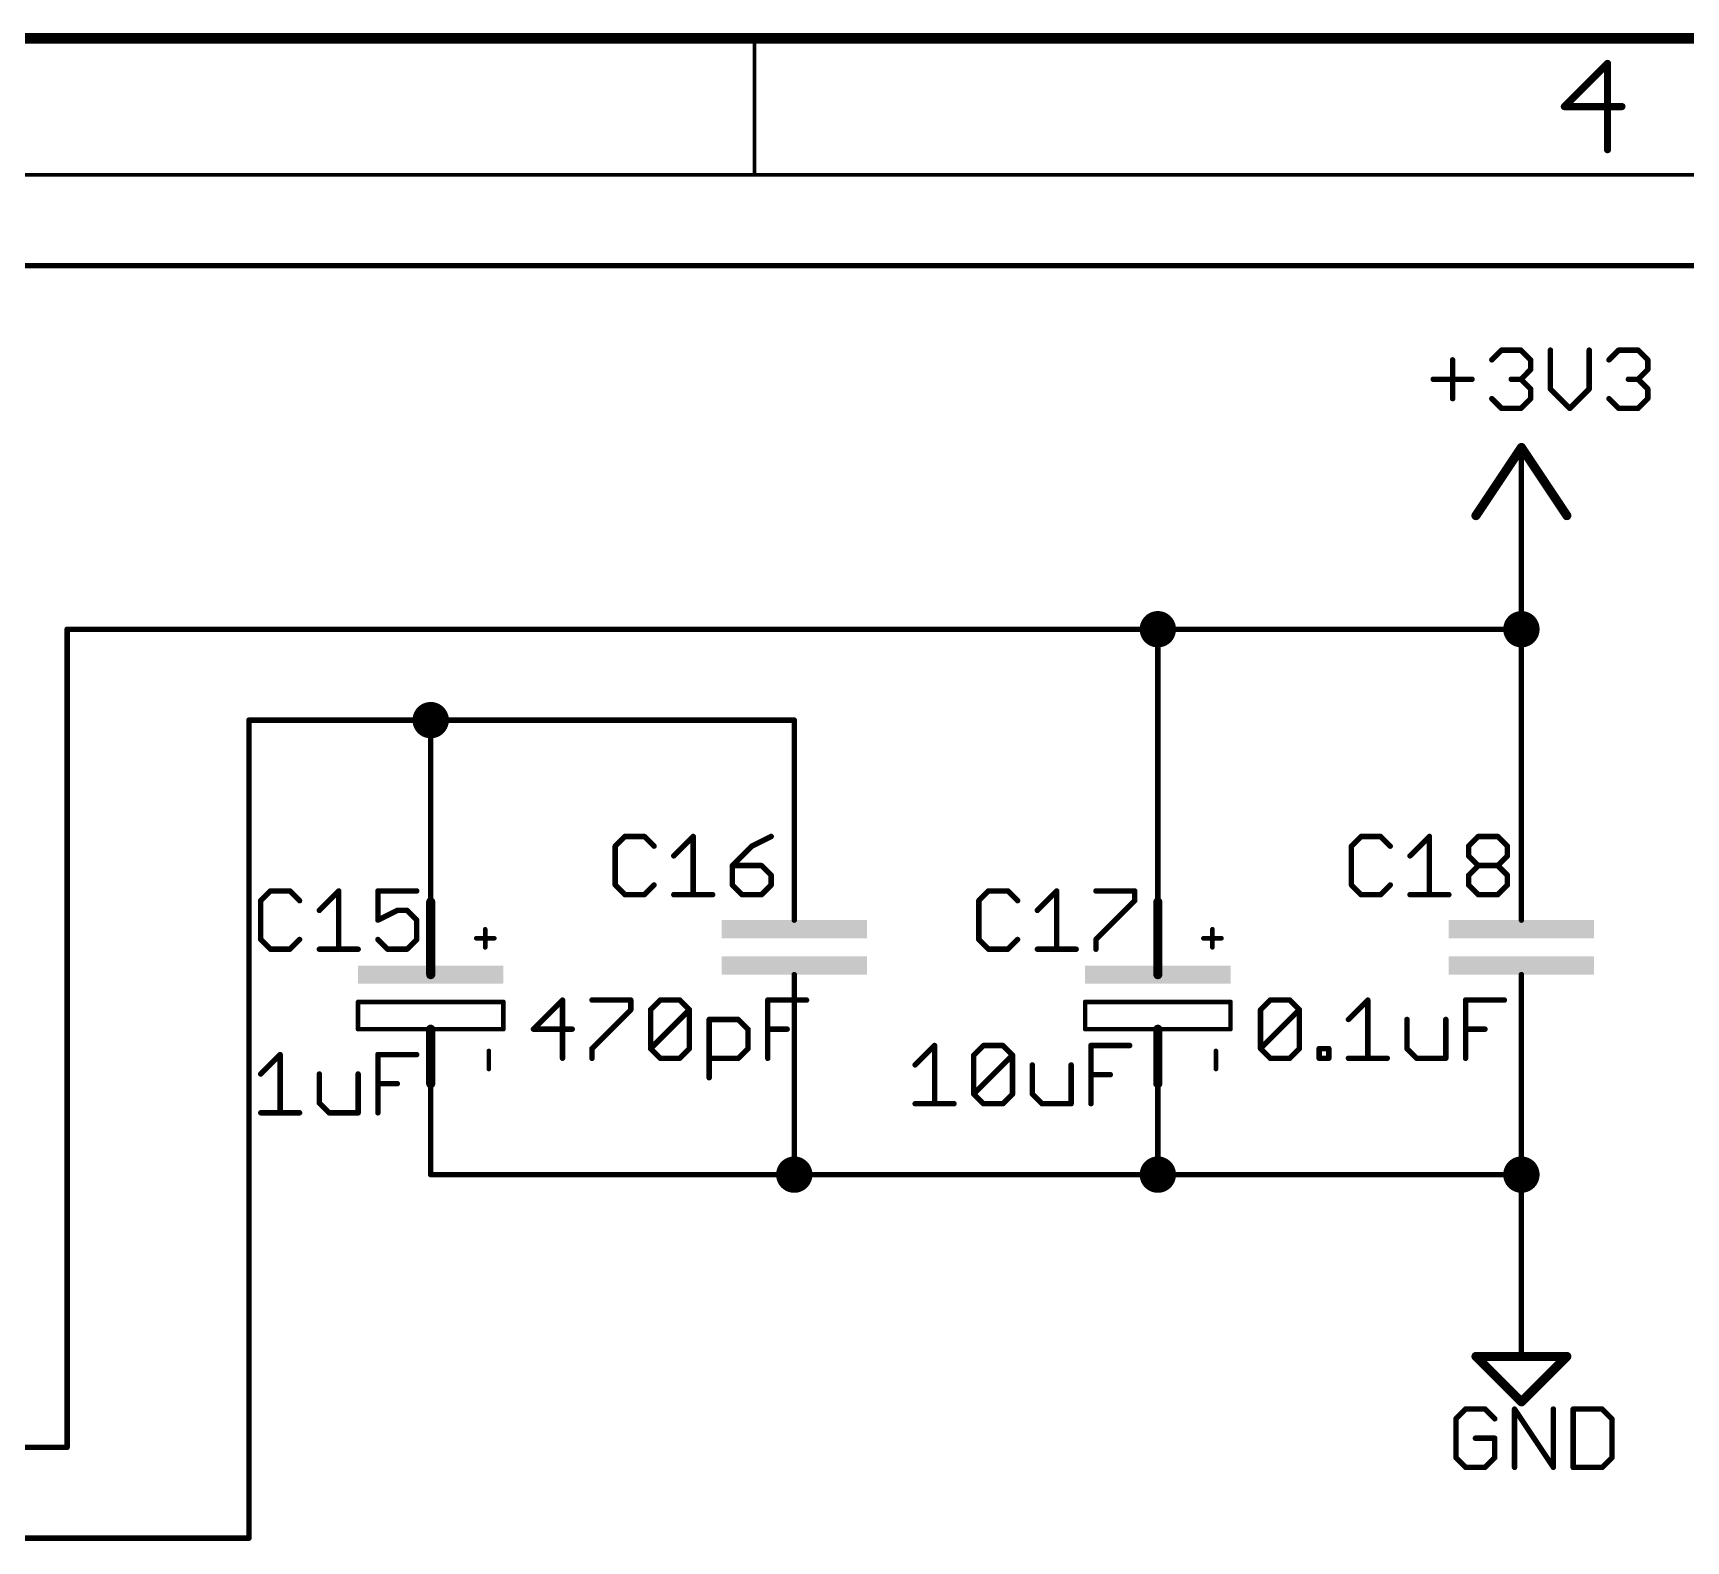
# Model space of a CAD drawing. Extents: x 0 to 388, y 0 to 261.
# Drawn here: x 126.05 to 172.24, y 218.36 to 260.5 of the extents above; entities that cross this region are included whole.
import ezdxf

# ---------------------------------------------------------------- set-up
doc = ezdxf.new("R2010")
doc.units = 0
for name, color, linetype in [('91', 94, 'CONTINUOUS'), ('94', 14, 'CONTINUOUS'), ('95', 251, 'CONTINUOUS'), ('96', 251, 'CONTINUOUS')]:
    doc.layers.add(name, color=color, linetype=linetype)

# ---------------------------------------------------------------- blocks, each defined once
blk = doc.blocks.new('RECT')
blk.add_solid([(-0.5, -0.5), (0.5, -0.5), (-0.5, 0.5), (0.5, 0.5)])

msp = doc.modelspace()

# ---------------------------------------------------------------- linework, layer by layer
at = {"layer": '91', "const_width": 0.1524}
for points in [[(124.46, 254), (205.74, 254)], [(167.64, 243.84), (167.64, 246.38)], [(127, 220.98), (127, 243.84)], [(127, 243.84), (157.48, 243.84)], [(157.48, 243.84), (167.64, 243.84)], [(157.48, 243.84), (157.48, 236.22)], [(167.64, 238.76), (167.64, 243.84)], [(132.08, 218.44), (132.08, 241.3)], [(132.08, 241.3), (137.16, 241.3)], [(137.16, 241.3), (137.16, 236.22)], [(137.16, 241.3), (147.32, 241.3)], [(147.32, 241.3), (147.32, 238.76)], [(137.16, 231.14), (137.16, 228.6)], [(147.32, 231.14), (147.32, 228.6)], [(157.48, 231.14), (157.48, 228.6)], [(167.64, 228.6), (167.64, 231.14)], [(137.16, 228.6), (147.32, 228.6)], [(147.32, 228.6), (157.48, 228.6)], [(157.48, 228.6), (167.64, 228.6)], [(167.64, 228.6), (167.64, 226.06)], [(116.84, 220.98), (127, 220.98)], [(121.92, 218.44), (132.08, 218.44)]]:
    msp.add_lwpolyline(points, dxfattribs=at)
at = {"layer": '91'}
for points, const_width in [([(167.6781, 246.38, 1), (167.6019, 246.38)], 0.0762), ([(127.0381, 243.84, 1), (126.9619, 243.84)], 0.0762), ([(127, 243.8781, 1), (127, 243.8019)], 0.0762), ([(157.48, 243.586, 1), (157.48, 244.094, 1), (157.48, 243.586)], 0.508), ([(157.48, 243.8781, 1), (157.48, 243.8019)], 0.0762), ([(157.5181, 243.84, 1), (157.4419, 243.84)], 0.0762), ([(157.48, 243.8019, 1), (157.48, 243.8781)], 0.0762), ([(167.64, 243.586, 1), (167.64, 244.094, 1), (167.64, 243.586)], 0.508), ([(167.6781, 243.84, 1), (167.6019, 243.84)], 0.0762), ([(167.64, 243.8019, 1), (167.64, 243.8781)], 0.0762), ([(167.6019, 243.84, 1), (167.6781, 243.84)], 0.0762), ([(137.16, 241.046, 1), (137.16, 241.554, 1), (137.16, 241.046)], 0.508), ([(132.1181, 241.3, 1), (132.0419, 241.3)], 0.0762), ([(132.08, 241.3381, 1), (132.08, 241.2619)], 0.0762), ([(137.1981, 241.3, 1), (137.1219, 241.3)], 0.0762), ([(137.16, 241.3381, 1), (137.16, 241.2619)], 0.0762), ([(137.16, 241.2619, 1), (137.16, 241.3381)], 0.0762), ([(147.3581, 241.3, 1), (147.2819, 241.3)], 0.0762), ([(147.32, 241.2619, 1), (147.32, 241.3381)], 0.0762), ([(147.2819, 238.76, 1), (147.3581, 238.76)], 0.0762), ([(167.6019, 238.76, 1), (167.6781, 238.76)], 0.0762), ([(137.1219, 236.22, 1), (137.1981, 236.22)], 0.0762), ([(157.4419, 236.22, 1), (157.5181, 236.22)], 0.0762), ([(137.1981, 231.14, 1), (137.1219, 231.14)], 0.0762), ([(147.3581, 231.14, 1), (147.2819, 231.14)], 0.0762), ([(157.5181, 231.14, 1), (157.4419, 231.14)], 0.0762), ([(167.6781, 231.14, 1), (167.6019, 231.14)], 0.0762), ([(147.32, 228.346, 1), (147.32, 228.854, 1), (147.32, 228.346)], 0.508), ([(157.48, 228.346, 1), (157.48, 228.854, 1), (157.48, 228.346)], 0.508), ([(167.64, 228.346, 1), (167.64, 228.854, 1), (167.64, 228.346)], 0.508), ([(137.16, 228.6381, 1), (137.16, 228.5619)], 0.0762), ([(147.32, 228.6381, 1), (147.32, 228.5619)], 0.0762), ([(147.32, 228.5619, 1), (147.32, 228.6381)], 0.0762), ([(157.48, 228.6381, 1), (157.48, 228.5619)], 0.0762), ([(157.48, 228.5619, 1), (157.48, 228.6381)], 0.0762), ([(167.6781, 228.6, 1), (167.6019, 228.6)], 0.0762), ([(167.64, 228.5619, 1), (167.64, 228.6381)], 0.0762), ([(137.1219, 228.6, 1), (137.1981, 228.6)], 0.0762), ([(147.2819, 228.6, 1), (147.3581, 228.6)], 0.0762), ([(157.4419, 228.6, 1), (157.5181, 228.6)], 0.0762), ([(167.6019, 228.6, 1), (167.6781, 228.6)], 0.0762), ([(167.6019, 226.06, 1), (167.6781, 226.06)], 0.0762), ([(126.9619, 220.98, 1), (127.0381, 220.98)], 0.0762), ([(127, 220.9419, 1), (127, 221.0181)], 0.0762), ([(132.08, 218.4019, 1), (132.08, 218.4781)], 0.0762), ([(132.0419, 218.44, 1), (132.1181, 218.44)], 0.0762)]:
    msp.add_lwpolyline(points, format="xyb", dxfattribs=dict(at, const_width=const_width))
at = {"layer": '94'}
for points, const_width in [([(387.35, 260.35), (0, 260.35)], 0.3), ([(146.2088, 260.35), (146.2088, 256.54)], 0.1), ([(170.0463, 259.6505), (168.8419, 258.446)], 0.2032), ([(170.0463, 257.2416), (170.0463, 259.6505)], 0.2032), ([(168.8419, 258.446), (170.4478, 258.446)], 0.2032), ([(383.54, 256.54), (3.81, 256.54)], 0.1), ([(167.64, 248.92), (166.37, 247.015)], 0.254), ([(168.91, 247.015), (167.64, 248.92)], 0.254), ([(167.64, 246.38), (167.64, 248.92)], 0.1524), ([(147.32, 238.76), (147.32, 236.22)], 0.1524), ([(167.64, 238.76), (167.64, 236.22)], 0.1524), ([(137.16, 236.22), (137.16, 234.188)], 0.254), ([(147.32, 235.712), (147.32, 236.22)], 0.1524), ([(157.48, 236.22), (157.48, 234.188)], 0.254), ([(167.64, 235.712), (167.64, 236.22)], 0.1524), ([(138.94, 235.204), (138.432, 235.204)], 0.127), ([(138.684, 234.95), (138.684, 235.458)], 0.127), ([(159.26, 235.204), (158.752, 235.204)], 0.127), ([(159.004, 234.95), (159.004, 235.458)], 0.127), ([(137.16, 234.95), (137.16, 234.442)], 0.1524), ([(157.48, 234.95), (157.48, 234.442)], 0.1524), ([(147.32, 233.68), (147.32, 234.188)], 0.1524), ([(167.64, 233.68), (167.64, 234.188)], 0.1524), ([(147.32, 231.14), (147.32, 233.68)], 0.1524), ([(167.64, 231.14), (167.64, 233.68)], 0.1524), ([(135.128, 233.426), (139.192, 233.426)], 0.127), ([(135.128, 232.664), (135.128, 233.426)], 0.127), ([(139.192, 233.426), (139.192, 232.664)], 0.127), ([(155.448, 233.426), (159.512, 233.426)], 0.127), ([(155.448, 232.664), (155.448, 233.426)], 0.127), ([(159.512, 233.426), (159.512, 232.664)], 0.127), ([(137.16, 232.664), (135.128, 232.664)], 0.127), ([(137.16, 231.14), (137.16, 232.664)], 0.254), ([(137.16, 232.664), (137.16, 232.41)], 0.1524), ([(139.192, 232.664), (137.16, 232.664)], 0.127), ([(157.48, 232.664), (155.448, 232.664)], 0.127), ([(157.48, 231.14), (157.48, 232.664)], 0.254), ([(157.48, 232.664), (157.48, 232.41)], 0.1524), ([(159.512, 232.664), (157.48, 232.664)], 0.127), ([(138.784, 231.55), (138.784, 232.058)], 0.127), ([(159.104, 231.55), (159.104, 232.058)], 0.127), ([(167.64, 226.06), (167.64, 223.52)], 0.1524), ([(166.37, 223.52), (168.91, 223.52)], 0.254), ([(167.64, 222.25), (166.37, 223.52)], 0.254), ([(168.91, 223.52), (167.64, 222.25)], 0.254)]:
    msp.add_lwpolyline(points, dxfattribs=dict(at, const_width=const_width))
for points, const_width in [([(146.2338, 260.35, 1), (146.1838, 260.35)], 0.05), ([(170.0971, 259.6505, 1), (169.9955, 259.6505)], 0.1016), ([(170.0822, 259.6145, 1), (170.0104, 259.6864)], 0.1016), ([(168.8059, 258.4819, 1), (168.8778, 258.4101)], 0.1016), ([(168.8419, 258.4968, 1), (168.8419, 258.3952)], 0.1016), ([(170.4478, 258.3952, 1), (170.4478, 258.4968)], 0.1016), ([(169.9955, 257.2416, 1), (170.0971, 257.2416)], 0.1016), ([(146.1838, 256.54, 1), (146.2338, 256.54)], 0.05), ([(167.6928, 248.9552, 1), (167.5872, 248.8848)], 0.127), ([(167.6928, 248.8848, 1), (167.5872, 248.9552)], 0.127), ([(167.6781, 248.92, 1), (167.6019, 248.92)], 0.0762), ([(166.3172, 247.0502, 1), (166.4228, 246.9798)], 0.127), ([(168.8572, 246.9798, 1), (168.9628, 247.0502)], 0.127), ([(167.6019, 246.38, 1), (167.6781, 246.38)], 0.0762), ([(147.3581, 238.76, 1), (147.2819, 238.76)], 0.0762), ([(167.6781, 238.76, 1), (167.6019, 238.76)], 0.0762), ([(137.2235, 236.22, 1), (137.0965, 236.22)], 0.127), ([(147.3581, 236.22, 1), (147.2819, 236.22)], 0.0762), ([(147.2819, 236.22, 1), (147.3581, 236.22)], 0.0762), ([(157.5435, 236.22, 1), (157.4165, 236.22)], 0.127), ([(167.6781, 236.22, 1), (167.6019, 236.22)], 0.0762), ([(167.6019, 236.22, 1), (167.6781, 236.22)], 0.0762), ([(147.2819, 235.712, 1), (147.3581, 235.712)], 0.0762), ([(167.6019, 235.712, 1), (167.6781, 235.712)], 0.0762), ([(138.432, 235.2357, 1), (138.432, 235.1723)], 0.0635), ([(138.7157, 235.458, 1), (138.6523, 235.458)], 0.0635), ([(138.94, 235.1723, 1), (138.94, 235.2357)], 0.0635), ([(158.752, 235.2357, 1), (158.752, 235.1723)], 0.0635), ([(159.0358, 235.458, 1), (158.9723, 235.458)], 0.0635), ([(159.26, 235.1723, 1), (159.26, 235.2357)], 0.0635), ([(137.1981, 234.95, 1), (137.1219, 234.95)], 0.0762), ([(138.6523, 234.95, 1), (138.7157, 234.95)], 0.0635), ([(157.5181, 234.95, 1), (157.4419, 234.95)], 0.0762), ([(158.9723, 234.95, 1), (159.0358, 234.95)], 0.0635), ([(137.0965, 234.188, 1), (137.2235, 234.188)], 0.127), ([(137.1219, 234.442, 1), (137.1981, 234.442)], 0.0762), ([(147.3581, 234.188, 1), (147.2819, 234.188)], 0.0762), ([(157.4165, 234.188, 1), (157.5435, 234.188)], 0.127), ([(157.4419, 234.442, 1), (157.5181, 234.442)], 0.0762), ([(167.6781, 234.188, 1), (167.6019, 234.188)], 0.0762), ([(147.3581, 233.68, 1), (147.2819, 233.68)], 0.0762), ([(167.6781, 233.68, 1), (167.6019, 233.68)], 0.0762), ([(135.128, 233.4578, 1), (135.128, 233.3943)], 0.0635), ([(135.1598, 233.426, 1), (135.0963, 233.426)], 0.0635), ([(139.2237, 233.426, 1), (139.1603, 233.426)], 0.0635), ([(139.192, 233.3943, 1), (139.192, 233.4578)], 0.0635), ([(147.2819, 233.68, 1), (147.3581, 233.68)], 0.0762), ([(155.448, 233.4578, 1), (155.448, 233.3943)], 0.0635), ([(155.4797, 233.426, 1), (155.4163, 233.426)], 0.0635), ([(159.5437, 233.426, 1), (159.4803, 233.426)], 0.0635), ([(159.512, 233.3943, 1), (159.512, 233.4578)], 0.0635), ([(167.6019, 233.68, 1), (167.6781, 233.68)], 0.0762), ([(135.128, 232.6958, 1), (135.128, 232.6323)], 0.0635), ([(135.0963, 232.664, 1), (135.1598, 232.664)], 0.0635), ([(137.2235, 232.664, 1), (137.0965, 232.664)], 0.127), ([(137.1981, 232.664, 1), (137.1219, 232.664)], 0.0762), ([(137.1219, 232.41, 1), (137.1981, 232.41)], 0.0762), ([(137.16, 232.6958, 1), (137.16, 232.6323)], 0.0635), ([(137.16, 232.6323, 1), (137.16, 232.6958)], 0.0635), ([(139.1603, 232.664, 1), (139.2237, 232.664)], 0.0635), ([(139.192, 232.6323, 1), (139.192, 232.6958)], 0.0635), ([(155.448, 232.6958, 1), (155.448, 232.6323)], 0.0635), ([(155.4163, 232.664, 1), (155.4797, 232.664)], 0.0635), ([(157.5435, 232.664, 1), (157.4165, 232.664)], 0.127), ([(157.5181, 232.664, 1), (157.4419, 232.664)], 0.0762), ([(157.4419, 232.41, 1), (157.5181, 232.41)], 0.0762), ([(157.48, 232.6958, 1), (157.48, 232.6323)], 0.0635), ([(157.48, 232.6323, 1), (157.48, 232.6958)], 0.0635), ([(159.4803, 232.664, 1), (159.5437, 232.664)], 0.0635), ([(159.512, 232.6323, 1), (159.512, 232.6958)], 0.0635), ([(138.8158, 232.058, 1), (138.7523, 232.058)], 0.0635), ([(159.1358, 232.058, 1), (159.0723, 232.058)], 0.0635), ([(138.7523, 231.55, 1), (138.8158, 231.55)], 0.0635), ([(159.0723, 231.55, 1), (159.1358, 231.55)], 0.0635), ([(137.0965, 231.14, 1), (137.2235, 231.14)], 0.127), ([(147.2819, 231.14, 1), (147.3581, 231.14)], 0.0762), ([(157.4165, 231.14, 1), (157.5435, 231.14)], 0.127), ([(167.6019, 231.14, 1), (167.6781, 231.14)], 0.0762), ([(167.6781, 226.06, 1), (167.6019, 226.06)], 0.0762), ([(166.37, 223.5835, 1), (166.37, 223.4565)], 0.127), ([(166.4149, 223.5649, 1), (166.3251, 223.4751)], 0.127), ([(168.9549, 223.4751, 1), (168.8651, 223.5649)], 0.127), ([(168.91, 223.4565, 1), (168.91, 223.5835)], 0.127), ([(167.6019, 223.52, 1), (167.6781, 223.52)], 0.0762), ([(167.5951, 222.2949, 1), (167.6849, 222.2051)], 0.127), ([(167.5951, 222.2051, 1), (167.6849, 222.2949)], 0.127)]:
    msp.add_lwpolyline(points, format="xyb", dxfattribs=dict(at, const_width=const_width))
at = {"layer": '95', "const_width": 0.1524}
for points in [[(142.5874, 238.0502), (142.3162, 237.779)], [(143.1297, 238.0502), (142.5874, 238.0502)], [(143.4009, 237.779), (143.1297, 238.0502)], [(143.9534, 237.5079), (144.4957, 238.0502)], [(144.4957, 238.0502), (144.4957, 236.4232)], [(146.6752, 238.0502), (146.1328, 237.779)], [(163.1614, 238.0502), (162.8902, 237.779)], [(163.7037, 238.0502), (163.1614, 238.0502)], [(163.9749, 237.779), (163.7037, 238.0502)], [(164.5274, 237.5079), (165.0697, 238.0502)], [(165.0697, 238.0502), (165.0697, 236.4232)], [(166.1645, 237.779), (166.4357, 238.0502)], [(166.4357, 238.0502), (166.978, 238.0502)], [(166.978, 238.0502), (167.2492, 237.779)], [(142.3162, 237.779), (142.3162, 236.6944)], [(146.1328, 237.779), (145.5905, 237.2367)], [(162.8902, 237.779), (162.8902, 236.6944)], [(166.1645, 237.5079), (166.1645, 237.779)], [(166.4357, 237.2367), (166.1645, 237.5079)], [(167.2492, 237.5079), (166.978, 237.2367)], [(167.2492, 237.779), (167.2492, 237.5079)], [(145.5905, 237.2367), (145.5905, 236.6944)], [(146.404, 237.2367), (145.5905, 237.2367)], [(146.6752, 236.9655), (146.404, 237.2367)], [(146.6752, 236.6944), (146.6752, 236.9655)], [(166.1645, 236.9655), (166.4357, 237.2367)], [(166.1645, 236.6944), (166.1645, 236.9655)], [(166.4357, 237.2367), (166.978, 237.2367)], [(166.978, 237.2367), (167.2492, 236.9655)], [(167.2492, 236.9655), (167.2492, 236.6944)], [(132.6814, 236.5262), (132.4102, 236.255)], [(133.2237, 236.5262), (132.6814, 236.5262)], [(133.4949, 236.255), (133.2237, 236.5262)], [(134.0474, 235.9839), (134.5897, 236.5262)], [(134.5897, 236.5262), (134.5897, 234.8992)], [(136.7692, 236.5262), (135.6845, 236.5262)], [(135.6845, 236.5262), (135.6845, 235.7127)], [(142.3162, 236.6944), (142.5874, 236.4232)], [(142.5874, 236.4232), (143.1297, 236.4232)], [(143.1297, 236.4232), (143.4009, 236.6944)], [(143.9534, 236.4232), (145.038, 236.4232)], [(145.5905, 236.6944), (145.8617, 236.4232)], [(145.8617, 236.4232), (146.404, 236.4232)], [(146.404, 236.4232), (146.6752, 236.6944)], [(152.7474, 236.5262), (152.4762, 236.255)], [(153.2897, 236.5262), (152.7474, 236.5262)], [(153.5609, 236.255), (153.2897, 236.5262)], [(154.1134, 235.9839), (154.6557, 236.5262)], [(154.6557, 236.5262), (154.6557, 234.8992)], [(155.7505, 236.5262), (156.8352, 236.5262)], [(156.8352, 236.5262), (156.8352, 236.255)], [(162.8902, 236.6944), (163.1614, 236.4232)], [(163.1614, 236.4232), (163.7037, 236.4232)], [(163.7037, 236.4232), (163.9749, 236.6944)], [(164.5274, 236.4232), (165.612, 236.4232)], [(166.4357, 236.4232), (166.1645, 236.6944)], [(166.978, 236.4232), (166.4357, 236.4232)], [(167.2492, 236.6944), (166.978, 236.4232)], [(132.4102, 236.255), (132.4102, 235.1704)], [(135.6845, 235.7127), (136.2268, 235.9839)], [(136.2268, 235.9839), (136.498, 235.9839)], [(136.498, 235.9839), (136.7692, 235.7127)], [(152.4762, 236.255), (152.4762, 235.1704)], [(156.8352, 236.255), (155.7505, 235.1704)], [(136.7692, 235.7127), (136.7692, 235.1704)], [(132.4102, 235.1704), (132.6814, 234.8992)], [(133.2237, 234.8992), (133.4949, 235.1704)], [(135.9557, 234.8992), (135.6845, 235.1704)], [(136.7692, 235.1704), (136.498, 234.8992)], [(152.4762, 235.1704), (152.7474, 234.8992)], [(153.2897, 234.8992), (153.5609, 235.1704)], [(155.7505, 235.1704), (155.7505, 234.8992)], [(132.6814, 234.8992), (133.2237, 234.8992)], [(134.0474, 234.8992), (135.132, 234.8992)], [(136.498, 234.8992), (135.9557, 234.8992)], [(152.7474, 234.8992), (153.2897, 234.8992)], [(154.1134, 234.8992), (155.198, 234.8992)]]:
    msp.add_lwpolyline(points, dxfattribs=at)
at = {"layer": '95', "const_width": 0.0762}
for points in [[(142.5874, 238.0883, 1), (142.5874, 238.0121)], [(142.6143, 238.0232, 1), (142.5604, 238.0771)], [(143.1566, 238.0771, 1), (143.1028, 238.0232)], [(143.1297, 238.0121, 1), (143.1297, 238.0883)], [(144.5338, 238.0502, 1), (144.4576, 238.0502)], [(144.5226, 238.0232, 1), (144.4687, 238.0771)], [(146.6922, 238.0161, 1), (146.6581, 238.0843)], [(163.1614, 238.0883, 1), (163.1614, 238.0121)], [(163.1883, 238.0232, 1), (163.1344, 238.0771)], [(163.7306, 238.0771, 1), (163.6768, 238.0232)], [(163.7037, 238.0121, 1), (163.7037, 238.0883)], [(165.1078, 238.0502, 1), (165.0316, 238.0502)], [(165.0966, 238.0232, 1), (165.0427, 238.0771)], [(166.4357, 238.0883, 1), (166.4357, 238.0121)], [(166.4626, 238.0232, 1), (166.4087, 238.0771)], [(167.0049, 238.0771, 1), (166.9511, 238.0232)], [(166.978, 238.0121, 1), (166.978, 238.0883)], [(142.3543, 237.779, 1), (142.2781, 237.779)], [(142.2893, 237.806, 1), (142.3431, 237.7521)], [(143.3739, 237.7521, 1), (143.4278, 237.806)], [(143.9264, 237.5348, 1), (143.9803, 237.4809)], [(146.1158, 237.8131, 1), (146.1499, 237.7449)], [(146.1598, 237.7521, 1), (146.1059, 237.806)], [(162.9283, 237.779, 1), (162.8521, 237.779)], [(162.8633, 237.806, 1), (162.9171, 237.7521)], [(163.9479, 237.7521, 1), (164.0018, 237.806)], [(164.5004, 237.5348, 1), (164.5543, 237.4809)], [(166.2026, 237.779, 1), (166.1264, 237.779)], [(166.1376, 237.806, 1), (166.1915, 237.7521)], [(166.1915, 237.5348, 1), (166.1376, 237.4809)], [(166.1264, 237.5079, 1), (166.2026, 237.5079)], [(167.2873, 237.779, 1), (167.2111, 237.779)], [(167.2111, 237.5079, 1), (167.2873, 237.5079)], [(167.2222, 237.7521, 1), (167.2761, 237.806)], [(167.2761, 237.4809, 1), (167.2222, 237.5348)], [(145.6286, 237.2367, 1), (145.5524, 237.2367)], [(145.5905, 237.2748, 1), (145.5905, 237.1986)], [(145.5636, 237.2636, 1), (145.6175, 237.2098)], [(146.4309, 237.2636, 1), (146.3771, 237.2098)], [(146.404, 237.1986, 1), (146.404, 237.2748)], [(146.7133, 236.9655, 1), (146.6371, 236.9655)], [(146.6482, 236.9386, 1), (146.7021, 236.9925)], [(166.2026, 236.9655, 1), (166.1264, 236.9655)], [(166.1376, 236.9925, 1), (166.1915, 236.9386)], [(166.4357, 237.2748, 1), (166.4357, 237.1986)], [(166.4626, 237.2098, 1), (166.4087, 237.2636)], [(166.4087, 237.2098, 1), (166.4626, 237.2636)], [(167.0049, 237.2636, 1), (166.9511, 237.2098)], [(166.9511, 237.2636, 1), (167.0049, 237.2098)], [(166.978, 237.1986, 1), (166.978, 237.2748)], [(167.2873, 236.9655, 1), (167.2111, 236.9655)], [(167.2222, 236.9386, 1), (167.2761, 236.9925)], [(132.6814, 236.5643, 1), (132.6814, 236.4881)], [(132.7083, 236.4992, 1), (132.6544, 236.5531)], [(133.2506, 236.5531, 1), (133.1968, 236.4992)], [(133.2237, 236.4881, 1), (133.2237, 236.5643)], [(134.6278, 236.5262, 1), (134.5516, 236.5262)], [(134.6166, 236.4992, 1), (134.5627, 236.5531)], [(135.6845, 236.5643, 1), (135.6845, 236.4881)], [(135.7226, 236.5262, 1), (135.6464, 236.5262)], [(136.7692, 236.4881, 1), (136.7692, 236.5643)], [(142.3431, 236.7213, 1), (142.2893, 236.6674)], [(142.2781, 236.6944, 1), (142.3543, 236.6944)], [(142.5874, 236.4613, 1), (142.5874, 236.3851)], [(143.1297, 236.3851, 1), (143.1297, 236.4613)], [(143.4278, 236.6674, 1), (143.3739, 236.7213)], [(143.9534, 236.4613, 1), (143.9534, 236.3851)], [(145.038, 236.3851, 1), (145.038, 236.4613)], [(145.6175, 236.7213, 1), (145.5636, 236.6674)], [(145.5524, 236.6944, 1), (145.6286, 236.6944)], [(145.8617, 236.4613, 1), (145.8617, 236.3851)], [(146.404, 236.3851, 1), (146.404, 236.4613)], [(146.6371, 236.6944, 1), (146.7133, 236.6944)], [(146.7021, 236.6674, 1), (146.6482, 236.7213)], [(152.7474, 236.5643, 1), (152.7474, 236.4881)], [(152.7743, 236.4992, 1), (152.7204, 236.5531)], [(153.3166, 236.5531, 1), (153.2628, 236.4992)], [(153.2897, 236.4881, 1), (153.2897, 236.5643)], [(154.6938, 236.5262, 1), (154.6176, 236.5262)], [(154.6826, 236.4992, 1), (154.6287, 236.5531)], [(155.7505, 236.5643, 1), (155.7505, 236.4881)], [(156.8733, 236.5262, 1), (156.7971, 236.5262)], [(156.8352, 236.4881, 1), (156.8352, 236.5643)], [(162.9171, 236.7213, 1), (162.8633, 236.6674)], [(162.8521, 236.6944, 1), (162.9283, 236.6944)], [(163.1614, 236.4613, 1), (163.1614, 236.3851)], [(163.7037, 236.3851, 1), (163.7037, 236.4613)], [(164.0018, 236.6674, 1), (163.9479, 236.7213)], [(164.5274, 236.4613, 1), (164.5274, 236.3851)], [(165.612, 236.3851, 1), (165.612, 236.4613)], [(166.1915, 236.7213, 1), (166.1376, 236.6674)], [(166.1264, 236.6944, 1), (166.2026, 236.6944)], [(166.4357, 236.4613, 1), (166.4357, 236.3851)], [(166.978, 236.3851, 1), (166.978, 236.4613)], [(167.2111, 236.6944, 1), (167.2873, 236.6944)], [(167.2761, 236.6674, 1), (167.2222, 236.7213)], [(132.4483, 236.255, 1), (132.3721, 236.255)], [(132.3833, 236.282, 1), (132.4371, 236.2281)], [(133.4679, 236.2281, 1), (133.5218, 236.282)], [(134.0204, 236.0108, 1), (134.0743, 235.9569)], [(136.2268, 236.022, 1), (136.2268, 235.9458)], [(136.2439, 235.9498, 1), (136.2098, 236.0179)], [(136.5249, 236.0108, 1), (136.4711, 235.9569)], [(136.498, 235.9458, 1), (136.498, 236.022)], [(142.5604, 236.3963, 1), (142.6143, 236.4501)], [(143.1028, 236.4501, 1), (143.1566, 236.3963)], [(144.4576, 236.4232, 1), (144.5338, 236.4232)], [(145.8347, 236.3963, 1), (145.8886, 236.4501)], [(146.3771, 236.4501, 1), (146.4309, 236.3963)], [(152.5143, 236.255, 1), (152.4381, 236.255)], [(152.4493, 236.282, 1), (152.5031, 236.2281)], [(153.5339, 236.2281, 1), (153.5878, 236.282)], [(154.0864, 236.0108, 1), (154.1403, 235.9569)], [(156.7971, 236.255, 1), (156.8733, 236.255)], [(156.8621, 236.2281, 1), (156.8082, 236.282)], [(163.1344, 236.3963, 1), (163.1883, 236.4501)], [(163.6768, 236.4501, 1), (163.7306, 236.3963)], [(165.0316, 236.4232, 1), (165.1078, 236.4232)], [(166.4087, 236.3963, 1), (166.4626, 236.4501)], [(166.9511, 236.4501, 1), (167.0049, 236.3963)], [(135.6675, 235.7468, 1), (135.7016, 235.6786)], [(135.6464, 235.7127, 1), (135.7226, 235.7127)], [(136.8073, 235.7127, 1), (136.7311, 235.7127)], [(136.7422, 235.6858, 1), (136.7961, 235.7396)], [(132.4371, 235.1973, 1), (132.3833, 235.1434)], [(132.3721, 235.1704, 1), (132.4483, 235.1704)], [(133.5218, 235.1434, 1), (133.4679, 235.1973)], [(135.7115, 235.1973, 1), (135.6576, 235.1434)], [(136.7311, 235.1704, 1), (136.8073, 235.1704)], [(136.7961, 235.1434, 1), (136.7422, 235.1973)], [(152.5031, 235.1973, 1), (152.4493, 235.1434)], [(152.4381, 235.1704, 1), (152.5143, 235.1704)], [(153.5878, 235.1434, 1), (153.5339, 235.1973)], [(155.7886, 235.1704, 1), (155.7124, 235.1704)], [(155.7236, 235.1973, 1), (155.7775, 235.1434)], [(132.6814, 234.9373, 1), (132.6814, 234.8611)], [(132.6544, 234.8723, 1), (132.7083, 234.9261)], [(133.1968, 234.9261, 1), (133.2506, 234.8723)], [(133.2237, 234.8611, 1), (133.2237, 234.9373)], [(134.0474, 234.9373, 1), (134.0474, 234.8611)], [(134.5516, 234.8992, 1), (134.6278, 234.8992)], [(135.132, 234.8611, 1), (135.132, 234.9373)], [(135.9557, 234.9373, 1), (135.9557, 234.8611)], [(135.9287, 234.8723, 1), (135.9826, 234.9261)], [(136.4711, 234.9261, 1), (136.5249, 234.8723)], [(136.498, 234.8611, 1), (136.498, 234.9373)], [(152.7474, 234.9373, 1), (152.7474, 234.8611)], [(152.7204, 234.8723, 1), (152.7743, 234.9261)], [(153.2628, 234.9261, 1), (153.3166, 234.8723)], [(153.2897, 234.8611, 1), (153.2897, 234.9373)], [(154.1134, 234.9373, 1), (154.1134, 234.8611)], [(154.6176, 234.8992, 1), (154.6938, 234.8992)], [(155.198, 234.8611, 1), (155.198, 234.9373)], [(155.7124, 234.8992, 1), (155.7886, 234.8992)]]:
    msp.add_lwpolyline(points, format="xyb", dxfattribs=at)
at = {"layer": '96', "const_width": 0.1524}
for points in [[(165.7185, 251.368), (165.7185, 250.2834)], [(166.8134, 251.368), (167.0845, 251.6392)], [(167.0845, 251.6392), (167.6269, 251.6392)], [(167.6269, 251.6392), (167.898, 251.368)], [(167.898, 251.368), (167.898, 251.0969)], [(168.4505, 251.6392), (168.4505, 250.5545)], [(169.5352, 250.5545), (169.5352, 251.6392)], [(170.0877, 251.368), (170.3588, 251.6392)], [(170.3588, 251.6392), (170.9012, 251.6392)], [(170.9012, 251.6392), (171.1723, 251.368)], [(171.1723, 251.368), (171.1723, 251.0969)], [(165.1762, 250.8257), (166.2609, 250.8257)], [(167.6269, 250.8257), (167.3557, 250.8257)], [(167.898, 251.0969), (167.6269, 250.8257)], [(167.6269, 250.8257), (167.898, 250.5545)], [(170.9012, 250.8257), (170.63, 250.8257)], [(171.1723, 251.0969), (170.9012, 250.8257)], [(170.9012, 250.8257), (171.1723, 250.5545)], [(167.0845, 250.0122), (166.8134, 250.2834)], [(167.898, 250.2834), (167.6269, 250.0122)], [(167.898, 250.5545), (167.898, 250.2834)], [(168.4505, 250.5545), (168.9928, 250.0122)], [(168.9928, 250.0122), (169.5352, 250.5545)], [(170.3588, 250.0122), (170.0877, 250.2834)], [(171.1723, 250.2834), (170.9012, 250.0122)], [(171.1723, 250.5545), (171.1723, 250.2834)], [(167.6269, 250.0122), (167.0845, 250.0122)], [(170.9012, 250.0122), (170.3588, 250.0122)], [(140.8437, 233.4782), (140.0302, 232.6647)], [(140.8437, 231.8512), (140.8437, 233.4782)], [(141.6674, 233.4782), (142.752, 233.4782)], [(142.752, 233.207), (141.6674, 232.1224)], [(142.752, 233.4782), (142.752, 233.207)], [(143.3045, 233.207), (143.5757, 233.4782)], [(143.3045, 232.1224), (143.3045, 233.207)], [(143.3045, 232.1224), (144.3892, 233.207)], [(143.5757, 233.4782), (144.118, 233.4782)], [(144.118, 233.4782), (144.3892, 233.207)], [(144.3892, 233.207), (144.3892, 232.1224)], [(146.5788, 231.8512), (146.5788, 233.4782)], [(146.5788, 233.4782), (147.6635, 233.4782)], [(160.3502, 233.207), (160.6214, 233.4782)], [(160.3502, 232.1224), (160.3502, 233.207)], [(160.3502, 232.1224), (161.4349, 233.207)], [(160.6214, 233.4782), (161.1637, 233.4782)], [(161.1637, 233.4782), (161.4349, 233.207)], [(161.4349, 233.207), (161.4349, 232.1224)], [(162.8059, 232.9359), (163.3483, 233.4782)], [(163.3483, 233.4782), (163.3483, 231.8512)], [(166.0802, 231.8512), (166.0802, 233.4782)], [(166.0802, 233.4782), (167.1649, 233.4782)], [(144.9417, 231.3089), (144.9417, 232.9359)], [(144.9417, 232.9359), (145.7552, 232.9359)], [(145.7552, 232.9359), (146.0263, 232.6647)], [(164.4431, 232.9359), (164.4431, 232.1224)], [(165.5277, 231.8512), (165.5277, 232.9359)], [(140.0302, 232.6647), (141.1149, 232.6647)], [(146.0263, 232.6647), (146.0263, 232.1224)], [(146.5788, 232.6647), (147.1212, 232.6647)], [(166.0802, 232.6647), (166.6226, 232.6647)], [(132.4102, 231.4119), (132.9525, 231.9542)], [(132.9525, 231.9542), (132.9525, 230.3272)], [(135.6845, 230.3272), (135.6845, 231.9542)], [(135.6845, 231.9542), (136.7692, 231.9542)], [(141.6674, 232.1224), (141.6674, 231.8512)], [(143.5757, 231.8512), (143.3045, 232.1224)], [(144.118, 231.8512), (143.5757, 231.8512)], [(144.3892, 232.1224), (144.118, 231.8512)], [(145.7552, 231.8512), (144.9417, 231.8512)], [(146.0263, 232.1224), (145.7552, 231.8512)], [(150.6982, 231.6659), (151.2405, 232.2082)], [(151.2405, 232.2082), (151.2405, 230.5812)], [(152.3354, 231.937), (152.6065, 232.2082)], [(152.3354, 230.8524), (152.3354, 231.937)], [(152.3354, 230.8524), (153.42, 231.937)], [(152.6065, 232.2082), (153.1489, 232.2082)], [(153.1489, 232.2082), (153.42, 231.937)], [(153.42, 231.937), (153.42, 230.8524)], [(155.6097, 230.5812), (155.6097, 232.2082)], [(155.6097, 232.2082), (156.6943, 232.2082)], [(160.6214, 231.8512), (160.3502, 232.1224)], [(161.1637, 231.8512), (160.6214, 231.8512)], [(161.4349, 232.1224), (161.1637, 231.8512)], [(161.9874, 231.8512), (161.9874, 232.1224)], [(161.9874, 232.1224), (162.2585, 232.1224)], [(162.2585, 231.8512), (161.9874, 231.8512)], [(162.2585, 232.1224), (162.2585, 231.8512)], [(162.8059, 231.8512), (163.8906, 231.8512)], [(164.4431, 232.1224), (164.7143, 231.8512)], [(164.7143, 231.8512), (165.5277, 231.8512)], [(134.0474, 231.4119), (134.0474, 230.5984)], [(135.132, 230.3272), (135.132, 231.4119)], [(153.9725, 231.6659), (153.9725, 230.8524)], [(155.0572, 230.5812), (155.0572, 231.6659)], [(155.6097, 231.3947), (156.152, 231.3947)], [(135.6845, 231.1407), (136.2268, 231.1407)], [(134.0474, 230.5984), (134.3185, 230.3272)], [(150.6982, 230.5812), (151.7829, 230.5812)], [(152.6065, 230.5812), (152.3354, 230.8524)], [(153.1489, 230.5812), (152.6065, 230.5812)], [(153.42, 230.8524), (153.1489, 230.5812)], [(153.9725, 230.8524), (154.2437, 230.5812)], [(154.2437, 230.5812), (155.0572, 230.5812)], [(132.4102, 230.3272), (133.4949, 230.3272)], [(134.3185, 230.3272), (135.132, 230.3272)], [(166.0824, 222.0482), (165.8112, 221.777)], [(165.8112, 221.777), (165.8112, 220.6924)], [(166.6247, 222.0482), (166.0824, 222.0482)], [(166.8959, 221.777), (166.6247, 222.0482)], [(167.4484, 220.4212), (167.4484, 222.0482)], [(167.4484, 222.0482), (168.533, 220.4212)], [(168.533, 220.4212), (168.533, 222.0482)], [(169.0855, 222.0482), (169.0855, 220.4212)], [(169.899, 222.0482), (169.0855, 222.0482)], [(170.1702, 221.777), (169.899, 222.0482)], [(170.1702, 220.6924), (170.1702, 221.777)], [(166.8959, 221.2347), (166.3535, 221.2347)], [(166.8959, 220.6924), (166.8959, 221.2347)], [(165.8112, 220.6924), (166.0824, 220.4212)], [(166.0824, 220.4212), (166.6247, 220.4212)], [(166.6247, 220.4212), (166.8959, 220.6924)], [(169.0855, 220.4212), (169.899, 220.4212)], [(169.899, 220.4212), (170.1702, 220.6924)]]:
    msp.add_lwpolyline(points, dxfattribs=at)
at = {"layer": '96', "const_width": 0.0762}
for points in [[(165.7566, 251.368, 1), (165.6804, 251.368)], [(166.7864, 251.395, 1), (166.8403, 251.3411)], [(167.0845, 251.6773, 1), (167.0845, 251.6011)], [(167.1115, 251.6122, 1), (167.0576, 251.6661)], [(167.6538, 251.6661, 1), (167.5999, 251.6122)], [(167.6269, 251.6011, 1), (167.6269, 251.6773)], [(167.9361, 251.368, 1), (167.8599, 251.368)], [(167.8711, 251.3411, 1), (167.925, 251.395)], [(168.4886, 251.6392, 1), (168.4124, 251.6392)], [(169.5733, 251.6392, 1), (169.4971, 251.6392)], [(170.0607, 251.395, 1), (170.1146, 251.3411)], [(170.3588, 251.6773, 1), (170.3588, 251.6011)], [(170.3858, 251.6122, 1), (170.3319, 251.6661)], [(170.9281, 251.6661, 1), (170.8742, 251.6122)], [(170.9012, 251.6011, 1), (170.9012, 251.6773)], [(171.2104, 251.368, 1), (171.1342, 251.368)], [(171.1454, 251.3411, 1), (171.1993, 251.395)], [(165.1762, 250.8638, 1), (165.1762, 250.7876)], [(166.2609, 250.7876, 1), (166.2609, 250.8638)], [(167.3557, 250.8638, 1), (167.3557, 250.7876)], [(167.6538, 250.8526, 1), (167.5999, 250.7988)], [(167.5999, 250.8526, 1), (167.6538, 250.7988)], [(167.6269, 250.7876, 1), (167.6269, 250.8638)], [(167.8599, 251.0969, 1), (167.9361, 251.0969)], [(167.925, 251.0699, 1), (167.8711, 251.1238)], [(170.63, 250.8638, 1), (170.63, 250.7876)], [(170.9281, 250.8526, 1), (170.8742, 250.7988)], [(170.8742, 250.8526, 1), (170.9281, 250.7988)], [(170.9012, 250.7876, 1), (170.9012, 250.8638)], [(171.1342, 251.0969, 1), (171.2104, 251.0969)], [(171.1993, 251.0699, 1), (171.1454, 251.1238)], [(166.8403, 250.3103, 1), (166.7864, 250.2564)], [(167.9361, 250.5545, 1), (167.8599, 250.5545)], [(167.8711, 250.5276, 1), (167.925, 250.5815)], [(167.925, 250.2564, 1), (167.8711, 250.3103)], [(168.4775, 250.5815, 1), (168.4236, 250.5276)], [(168.4124, 250.5545, 1), (168.4886, 250.5545)], [(169.4971, 250.5545, 1), (169.5733, 250.5545)], [(169.5621, 250.5276, 1), (169.5082, 250.5815)], [(170.1146, 250.3103, 1), (170.0607, 250.2564)], [(171.2104, 250.5545, 1), (171.1342, 250.5545)], [(171.1454, 250.5276, 1), (171.1993, 250.5815)], [(171.1993, 250.2564, 1), (171.1454, 250.3103)], [(165.6804, 250.2834, 1), (165.7566, 250.2834)], [(167.0845, 250.0503, 1), (167.0845, 249.9741)], [(167.0576, 249.9853, 1), (167.1115, 250.0391)], [(167.5999, 250.0391, 1), (167.6538, 249.9853)], [(167.6269, 249.9741, 1), (167.6269, 250.0503)], [(167.8599, 250.2834, 1), (167.9361, 250.2834)], [(168.9659, 250.0391, 1), (169.0198, 249.9853)], [(168.9659, 249.9853, 1), (169.0198, 250.0391)], [(170.3588, 250.0503, 1), (170.3588, 249.9741)], [(170.3319, 249.9853, 1), (170.3858, 250.0391)], [(170.8742, 250.0391, 1), (170.9281, 249.9853)], [(170.9012, 249.9741, 1), (170.9012, 250.0503)], [(171.1342, 250.2834, 1), (171.2104, 250.2834)], [(140.8818, 233.4782, 1), (140.8056, 233.4782)], [(140.8706, 233.4512, 1), (140.8168, 233.5051)], [(141.6674, 233.5163, 1), (141.6674, 233.4401)], [(142.7901, 233.4782, 1), (142.7139, 233.4782)], [(142.779, 233.1801, 1), (142.7251, 233.234)], [(142.752, 233.4401, 1), (142.752, 233.5163)], [(143.3426, 233.207, 1), (143.2664, 233.207)], [(143.2776, 233.234, 1), (143.3315, 233.1801)], [(143.5757, 233.5163, 1), (143.5757, 233.4401)], [(143.6026, 233.4512, 1), (143.5487, 233.5051)], [(144.1449, 233.5051, 1), (144.0911, 233.4512)], [(144.118, 233.4401, 1), (144.118, 233.5163)], [(144.4273, 233.207, 1), (144.3511, 233.207)], [(144.4161, 233.1801, 1), (144.3622, 233.234)], [(144.3622, 233.1801, 1), (144.4161, 233.234)], [(146.6169, 233.4782, 1), (146.5407, 233.4782)], [(146.5788, 233.5163, 1), (146.5788, 233.4401)], [(147.6635, 233.4401, 1), (147.6635, 233.5163)], [(160.3883, 233.207, 1), (160.3121, 233.207)], [(160.3233, 233.234, 1), (160.3771, 233.1801)], [(160.6214, 233.5163, 1), (160.6214, 233.4401)], [(160.6483, 233.4512, 1), (160.5944, 233.5051)], [(161.1906, 233.5051, 1), (161.1368, 233.4512)], [(161.1637, 233.4401, 1), (161.1637, 233.5163)], [(161.473, 233.207, 1), (161.3968, 233.207)], [(161.4618, 233.1801, 1), (161.4079, 233.234)], [(161.4079, 233.1801, 1), (161.4618, 233.234)], [(163.3864, 233.4782, 1), (163.3102, 233.4782)], [(163.3752, 233.4512, 1), (163.3213, 233.5051)], [(166.1183, 233.4782, 1), (166.0421, 233.4782)], [(166.0802, 233.5163, 1), (166.0802, 233.4401)], [(167.1649, 233.4401, 1), (167.1649, 233.5163)], [(142.7139, 233.207, 1), (142.7901, 233.207)], [(144.9798, 232.9359, 1), (144.9036, 232.9359)], [(144.9417, 232.974, 1), (144.9417, 232.8978)], [(145.7821, 232.9628, 1), (145.7282, 232.9089)], [(145.7552, 232.8978, 1), (145.7552, 232.974)], [(162.779, 232.9628, 1), (162.8329, 232.9089)], [(164.4812, 232.9359, 1), (164.405, 232.9359)], [(165.5658, 232.9359, 1), (165.4897, 232.9359)], [(140.0302, 232.7028, 1), (140.0302, 232.6266)], [(140.0033, 232.6916, 1), (140.0571, 232.6378)], [(141.1149, 232.6266, 1), (141.1149, 232.7028)], [(146.0644, 232.6647, 1), (145.9882, 232.6647)], [(145.9994, 232.6378, 1), (146.0533, 232.6916)], [(146.5788, 232.7028, 1), (146.5788, 232.6266)], [(147.1212, 232.6266, 1), (147.1212, 232.7028)], [(166.0802, 232.7028, 1), (166.0802, 232.6266)], [(166.6226, 232.6266, 1), (166.6226, 232.7028)], [(132.9906, 231.9542, 1), (132.9144, 231.9542)], [(132.9795, 231.9272, 1), (132.9256, 231.9811)], [(135.7226, 231.9542, 1), (135.6464, 231.9542)], [(135.6845, 231.9923, 1), (135.6845, 231.9161)], [(136.7692, 231.9161, 1), (136.7692, 231.9923)], [(140.8056, 231.8512, 1), (140.8818, 231.8512)], [(141.6404, 232.1493, 1), (141.6943, 232.0954)], [(141.7055, 232.1224, 1), (141.6293, 232.1224)], [(141.6293, 231.8512, 1), (141.7055, 231.8512)], [(143.3315, 232.1493, 1), (143.2776, 232.0954)], [(143.2776, 232.1493, 1), (143.3315, 232.0954)], [(143.2664, 232.1224, 1), (143.3426, 232.1224)], [(143.5757, 231.8893, 1), (143.5757, 231.8131)], [(143.5487, 231.8243, 1), (143.6026, 231.8781)], [(144.0911, 231.8781, 1), (144.1449, 231.8243)], [(144.118, 231.8131, 1), (144.118, 231.8893)], [(144.3511, 232.1224, 1), (144.4273, 232.1224)], [(144.4161, 232.0954, 1), (144.3622, 232.1493)], [(144.9417, 231.8893, 1), (144.9417, 231.8131)], [(145.7282, 231.8781, 1), (145.7821, 231.8243)], [(145.7552, 231.8131, 1), (145.7552, 231.8893)], [(145.9882, 232.1224, 1), (146.0644, 232.1224)], [(146.0533, 232.0954, 1), (145.9994, 232.1493)], [(146.5407, 231.8512, 1), (146.6169, 231.8512)], [(151.2786, 232.2082, 1), (151.2024, 232.2082)], [(151.2675, 232.1812, 1), (151.2136, 232.2351)], [(152.3084, 231.964, 1), (152.3623, 231.9101)], [(152.3735, 231.937, 1), (152.2973, 231.937)], [(152.6065, 232.2463, 1), (152.6065, 232.1701)], [(152.6335, 232.1812, 1), (152.5796, 232.2351)], [(153.1758, 232.2351, 1), (153.1219, 232.1812)], [(153.1489, 232.1701, 1), (153.1489, 232.2463)], [(153.4581, 231.937, 1), (153.3819, 231.937)], [(153.447, 231.9101, 1), (153.3931, 231.964)], [(153.3931, 231.9101, 1), (153.447, 231.964)], [(155.6478, 232.2082, 1), (155.5716, 232.2082)], [(155.6097, 232.2463, 1), (155.6097, 232.1701)], [(156.6943, 232.1701, 1), (156.6943, 232.2463)], [(160.3771, 232.1493, 1), (160.3233, 232.0954)], [(160.3233, 232.1493, 1), (160.3771, 232.0954)], [(160.3121, 232.1224, 1), (160.3883, 232.1224)], [(160.6214, 231.8893, 1), (160.6214, 231.8131)], [(160.5944, 231.8243, 1), (160.6483, 231.8781)], [(161.1368, 231.8781, 1), (161.1906, 231.8243)], [(161.1637, 231.8131, 1), (161.1637, 231.8893)], [(161.3968, 232.1224, 1), (161.473, 232.1224)], [(161.4618, 232.0954, 1), (161.4079, 232.1493)], [(162.0255, 232.1224, 1), (161.9493, 232.1224)], [(161.9874, 232.1605, 1), (161.9874, 232.0843)], [(161.9874, 231.8893, 1), (161.9874, 231.8131)], [(161.9493, 231.8512, 1), (162.0255, 231.8512)], [(162.2966, 232.1224, 1), (162.2204, 232.1224)], [(162.2204, 231.8512, 1), (162.2966, 231.8512)], [(162.2585, 232.0843, 1), (162.2585, 232.1605)], [(162.2585, 231.8131, 1), (162.2585, 231.8893)], [(162.8059, 231.8893, 1), (162.8059, 231.8131)], [(163.3102, 231.8512, 1), (163.3864, 231.8512)], [(163.8906, 231.8131, 1), (163.8906, 231.8893)], [(164.47, 232.1493, 1), (164.4161, 232.0954)], [(164.405, 232.1224, 1), (164.4812, 232.1224)], [(164.7143, 231.8893, 1), (164.7143, 231.8131)], [(164.6873, 231.8243, 1), (164.7412, 231.8781)], [(165.4897, 231.8512, 1), (165.5658, 231.8512)], [(165.5277, 231.8131, 1), (165.5277, 231.8893)], [(166.0421, 231.8512, 1), (166.1183, 231.8512)], [(132.3833, 231.4388, 1), (132.4371, 231.3849)], [(134.0855, 231.4119, 1), (134.0093, 231.4119)], [(135.1701, 231.4119, 1), (135.0939, 231.4119)], [(150.6713, 231.6928, 1), (150.7251, 231.6389)], [(154.0106, 231.6659, 1), (153.9344, 231.6659)], [(155.0953, 231.6659, 1), (155.0191, 231.6659)], [(155.6097, 231.4328, 1), (155.6097, 231.3566)], [(156.152, 231.3566, 1), (156.152, 231.4328)], [(135.6845, 231.1788, 1), (135.6845, 231.1026)], [(136.2268, 231.1026, 1), (136.2268, 231.1788)], [(144.9036, 231.3089, 1), (144.9798, 231.3089)], [(134.0743, 230.6253, 1), (134.0204, 230.5714)], [(134.0093, 230.5984, 1), (134.0855, 230.5984)], [(150.6982, 230.6193, 1), (150.6982, 230.5431)], [(151.2024, 230.5812, 1), (151.2786, 230.5812)], [(151.7829, 230.5431, 1), (151.7829, 230.6193)], [(152.3623, 230.8793, 1), (152.3084, 230.8254)], [(152.3084, 230.8793, 1), (152.3623, 230.8254)], [(152.2973, 230.8524, 1), (152.3735, 230.8524)], [(152.6065, 230.6193, 1), (152.6065, 230.5431)], [(152.5796, 230.5543, 1), (152.6335, 230.6081)], [(153.1219, 230.6081, 1), (153.1758, 230.5543)], [(153.1489, 230.5431, 1), (153.1489, 230.6193)], [(153.3819, 230.8524, 1), (153.4581, 230.8524)], [(153.447, 230.8254, 1), (153.3931, 230.8793)], [(153.9995, 230.8793, 1), (153.9456, 230.8254)], [(153.9344, 230.8524, 1), (154.0106, 230.8524)], [(154.2437, 230.6193, 1), (154.2437, 230.5431)], [(154.2167, 230.5543, 1), (154.2706, 230.6081)], [(155.0191, 230.5812, 1), (155.0953, 230.5812)], [(155.0572, 230.5431, 1), (155.0572, 230.6193)], [(155.5716, 230.5812, 1), (155.6478, 230.5812)], [(132.4102, 230.3653, 1), (132.4102, 230.2891)], [(132.9144, 230.3272, 1), (132.9906, 230.3272)], [(133.4949, 230.2891, 1), (133.4949, 230.3653)], [(134.3185, 230.3653, 1), (134.3185, 230.2891)], [(134.2916, 230.3003, 1), (134.3455, 230.3541)], [(135.0939, 230.3272, 1), (135.1701, 230.3272)], [(135.132, 230.2891, 1), (135.132, 230.3653)], [(135.6464, 230.3272, 1), (135.7226, 230.3272)], [(165.8493, 221.777, 1), (165.7731, 221.777)], [(165.7843, 221.804, 1), (165.8381, 221.7501)], [(166.0824, 222.0863, 1), (166.0824, 222.0101)], [(166.1093, 222.0212, 1), (166.0554, 222.0751)], [(166.6516, 222.0751, 1), (166.5978, 222.0212)], [(166.6247, 222.0101, 1), (166.6247, 222.0863)], [(166.8689, 221.7501, 1), (166.9228, 221.804)], [(167.4865, 222.0482, 1), (167.4103, 222.0482)], [(167.4801, 222.0693, 1), (167.4167, 222.0271)], [(168.5711, 222.0482, 1), (168.4949, 222.0482)], [(169.1236, 222.0482, 1), (169.0474, 222.0482)], [(169.0855, 222.0863, 1), (169.0855, 222.0101)], [(169.9259, 222.0751, 1), (169.8721, 222.0212)], [(169.899, 222.0101, 1), (169.899, 222.0863)], [(170.2083, 221.777, 1), (170.1321, 221.777)], [(170.1432, 221.7501, 1), (170.1971, 221.804)], [(166.3535, 221.2728, 1), (166.3535, 221.1966)], [(166.934, 221.2347, 1), (166.8578, 221.2347)], [(166.8959, 221.1966, 1), (166.8959, 221.2728)], [(165.8381, 220.7193, 1), (165.7843, 220.6654)], [(165.7731, 220.6924, 1), (165.8493, 220.6924)], [(166.0824, 220.4593, 1), (166.0824, 220.3831)], [(166.0554, 220.3943, 1), (166.1093, 220.4481)], [(166.5978, 220.4481, 1), (166.6516, 220.3943)], [(166.6247, 220.3831, 1), (166.6247, 220.4593)], [(166.8578, 220.6924, 1), (166.934, 220.6924)], [(166.9228, 220.6654, 1), (166.8689, 220.7193)], [(167.4103, 220.4212, 1), (167.4865, 220.4212)], [(168.4949, 220.4212, 1), (168.5711, 220.4212)], [(168.5013, 220.4001, 1), (168.5647, 220.4423)], [(169.0855, 220.4593, 1), (169.0855, 220.3831)], [(169.0474, 220.4212, 1), (169.1236, 220.4212)], [(169.8721, 220.4481, 1), (169.9259, 220.3943)], [(169.899, 220.3831, 1), (169.899, 220.4593)], [(170.1321, 220.6924, 1), (170.2083, 220.6924)], [(170.1971, 220.6654, 1), (170.1432, 220.7193)]]:
    msp.add_lwpolyline(points, format="xyb", dxfattribs=at)

# ---------------------------------------------------------------- block references
at = {"layer": '94', "xscale": 4.064, "yscale": 0.508, "rotation": 180}
for p in [(147.32, 235.458), (167.64, 235.458), (147.32, 234.442), (167.64, 234.442)]:
    msp.add_blockref('RECT', p, dxfattribs=at)
at = {"layer": '94', "xscale": 4.064, "yscale": 0.508}
for p in [(137.16, 234.188), (157.48, 234.188)]:
    msp.add_blockref('RECT', p, dxfattribs=at)

doc.saveas('drawing.dxf')
